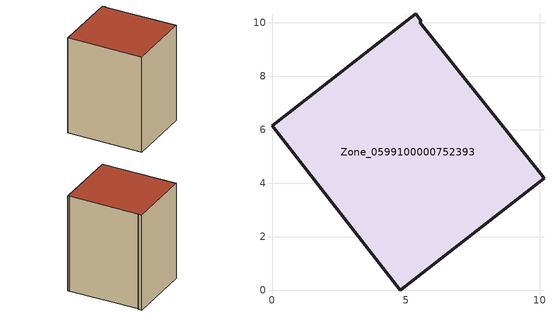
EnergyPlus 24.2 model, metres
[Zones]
Zone_0599100000752393
 floor ground (C_G): 0,6.15 5.37,10.34 5.59,10.06 5.53,10.02 10.04,4.35 10.17,4.19 4.8,0 z0
 wall outside (C_F): 5.37,10.34 0,6.15 4.8,0 10.17,4.19 10.04,4.35 5.53,10.02 5.59,10.06 5.37,10.34 z0:10.13
 roof outside (C_R): 10.04,4.35 5.53,10.02 5.59,10.06 5.37,10.34 0,6.15 4.8,0 10.17,4.19 z10.13
[BUILDING]
Pand.0599100000752393: North Axis=0; Terrain=City; Loads Convergence Tolerance Value=0.04; Temperature Convergence Tolerance Value=0.4; Solar Distribution=FullExterior; Maximum Number of Warmup Days=25; Minimum Number of Warmup Days=1
[Site:Location]
Rotterdam.The.Hague.AP_ZH_NLD Design_Conditions: Latitude=51.96; Longitude=4.45; Time Zone=1; Elevation=-4.5
[SITE:GROUNDTEMPERATURE:BUILDINGSURFACE]
18, 18, 18, 18, 18, 18, 18, 18, 18, 18, 18, 18
[MATERIAL] Thermal Absorptance=0.9; Solar Absorptance=0.7; Visible Absorptance=0.7
Name | Roughness | Thickness | Conductivity | Density | Specific Heat
G.TI.2006-2014 | MediumSmooth | 0.15 | 0.06 | 540 | 1210
F.TI.2006-2014 | Rough | 0.3 | 0.12 | 1920 | 840
R.TI.2006-2014 | MediumRough | 0.2 | 0.08 | 1500 | 1000
[CONSTRUCTION]
C_G: G.TI.2006-2014
C_F: F.TI.2006-2014
C_R: R.TI.2006-2014
[ZONE]
Zone_0599100000752393: Type=1; Multiplier=1; Ceiling Height=Autocalculate; Volume=Autocalculate; Floor Area=autocalculate; Part of Total Floor Area=Yes
[ZONEINFILTRATION:DESIGNFLOWRATE]
Infil_Zone_0599100000752393: Zone or ZoneList or Space or SpaceList=Zone_0599100000752393; Schedule=AlwaysOn; Design Flow Rate Calculation Method=Flow/Area; Flow Rate per Floor Area=0.0015; Constant Term Coefficient=1; Temperature Term Coefficient=0; Velocity Term Coefficient=0; Velocity Squared Term Coefficient=0
[HVACTEMPLATE:ZONE:IDEALLOADSAIRSYSTEM]
Zone_0599100000752393: Maximum Heating Supply Air Temperature=50; Minimum Cooling Supply Air Temperature=13; Maximum Heating Supply Air Humidity Ratio=0.0156; Minimum Cooling Supply Air Humidity Ratio=0.0077; Heating Limit=NoLimit; Cooling Limit=NoLimit; Dehumidification Control Type=ConstantSensibleHeatRatio; Cooling Sensible Heat Ratio=0.7; Dehumidification Setpoint=60; Humidification Control Type=None; Humidification Setpoint=30; Outdoor Air Method=None; Outdoor Air Flow Rate per Person=0.00944; Outdoor Air Flow Rate per Zone Floor Area=0; Outdoor Air Flow Rate per Zone=0; Demand Controlled Ventilation Type=None; Outdoor Air Economizer Type=NoEconomizer; Heat Recovery Type=None; Sensible Heat Recovery Effectiveness=0.7; Latent Heat Recovery Effectiveness=0.65
[ZONECONTROL:THERMOSTAT]
ThermostatControl_Zone_0599100000752393: Zone or ZoneList=Zone_0599100000752393; Control Type Schedule=DualSetpointControlType; Control 1=Thermostat_Zone_0599100000752393; Temperature Difference Between Cutout And Setpoint=0
[THERMOSTATSETPOINT:DUALSETPOINT]
Thermostat_Zone_0599100000752393: Heating Setpoint Temperature Schedule=HeatingSetpoint_Zone_0599100000752393; Cooling Setpoint Temperature Schedule=CoolingSetpoint_Zone_0599100000752393
[SCHEDULE:COMPACT]
HeatingSetpoint_Zone_0599100000752393: Through: 12/31, For: AllDays, Until: 24:00, 21
CoolingSetpoint_Zone_0599100000752393: Through: 12/31, For: AllDays, Until: 24:00, 24
DualSetpointControlType: Through: 12/31, For: AllDays, Until: 24:00, 4
AlwaysOn: Through: 12/31, For: AllDays, Until: 24:00, 1
